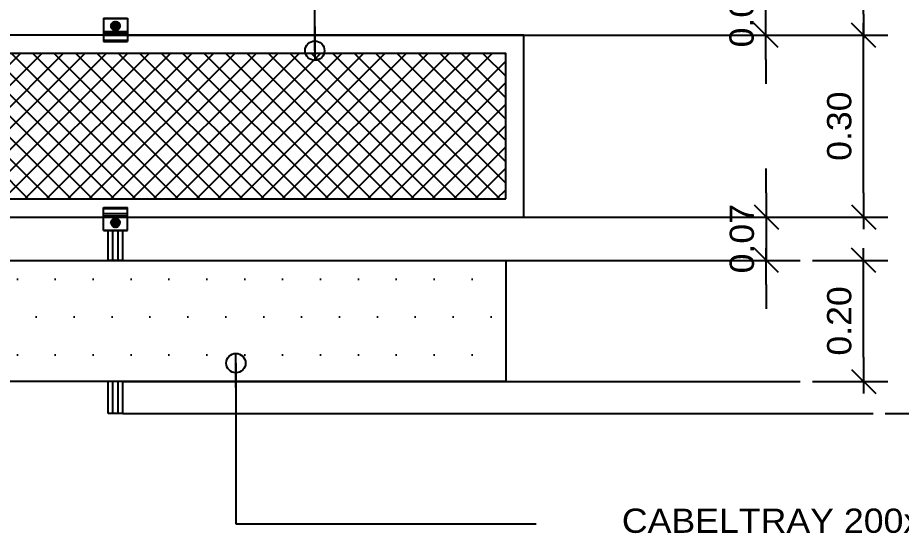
# Model space of a CAD drawing. Header units: millimetres. Extents: x 1732 to 2060, y 1135 to 1322.
# Drawn here: x 1949.1 to 1997.43, y 1257.47 to 1285.91 of the extents above; entities that cross this region are included whole.
import ezdxf

# ---------------------------------------------------------------- set-up
doc = ezdxf.new("R2010")
doc.units = ezdxf.units.MM
doc.linetypes.add('CRH_Centerline_03', pattern=[12, 6.000000000000001, -2, 2, -2])
doc.layers.get('Defpoints').update_dxf_attribs({"color": 2})
doc.layers.add('A-DIMS-0025', color=8, linetype='Continuous', lineweight=18)
doc.styles.add('Codia TRC', font='Cordia.shx', dxfattribs={"width": 0.9})
doc.styles.add('MASTER', font='cordia.shx', dxfattribs={"width": 1.1})
doc.dimstyles.new('C0200', dxfattribs={"dimscale": 0.2, "dimtxt": 1.5, "dimasz": 1, "dimexe": 1, "dimexo": 1, "dimgap": 0.6, "dimtad": 1, "dimtoh": 1, "dimzin": 0, "dimdsep": 46, "dimlunit": 6, "dimtxsty": 'Codia TRC', "dimblk": 'CC', "dimcen": 1, "dimclrd": 256, "dimclre": 256, "dimclrt": 2, "dimadec": 0, "dimazin": 0, "dimtfac": 1, "dimtix": 1, "dimtmove": 2, "dimatfit": 3, "dimldrblk": 'CC', "dimfxl": 1, "dimtolj": 1, "dimtzin": 0, "dimarcsym": 0})
doc.dimstyles.new('E0020', dxfattribs={"dimscale": 0.02, "dimtxt": 1.6, "dimasz": 2, "dimexe": 2, "dimexo": 1, "dimgap": 1, "dimtad": 1, "dimtoh": 1, "dimzin": 0, "dimdsep": 46, "dimlunit": 6, "dimtxsty": 'MASTER', "dimblk": 'AA', "dimcen": 1, "dimclrd": 256, "dimclre": 256, "dimclrt": 2, "dimadec": 0, "dimazin": 0, "dimtfac": 1, "dimtix": 1, "dimtmove": 2, "dimatfit": 3, "dimfxl": 1, "dimtolj": 1, "dimtzin": 0, "dimarcsym": 0})

# ---------------------------------------------------------------- blocks, each defined once
blk = doc.blocks.new('A$C21b53e3b')
at = {"color": 6, "linetype": 'Continuous'}
for p, q in [((0, 0), (0, 0.0400000000372529)), ((0.0380392934894189, 0.0400000000372529), (0, 0.0400000000372529)), ((0.0019999999785796, 0), (0.0019999999785796, 0.0400000000372529)), ((0.0100000000093132, 0), (0.0100000000093132, 0.0400000000372529)), ((0.0139999999664724, 0), (0.0139999999664724, 0.0400000000372529)), ((0.0158953281352296, 0.0400000000372529), (0.0158953281352296, 0)), ((0.0375655889511108, 0), (0.0375655889511108, 0.0400000000372529)), ((0.0380394209641963, 0), (0.0380394209641963, 0.0400000000372529)), ((0.0182272321544588, 0.0202181115746498), (0.0182619108818471, 0.0207292432896793)), ((0.0182286773342639, 0.0197058911435306), (0.0182272321544588, 0.0202181115746498)), ((0.0182662330335006, 0.019195138476789), (0.0182286773342639, 0.0197058911435306)), ((0.0182418101467192, 0.0205084118060768), (0.0182379786856472, 0.019512283615768)), ((0.0182379786856472, 0.019512283615768), (0.0183705256786197, 0.018525374121964)), ((0.0183819972444326, 0.0214949497021735), (0.0182418101467192, 0.0205084118060768)), ((0.0182619108818471, 0.0207292432896793), (0.0183325468096882, 0.0212367349304259)), ((0.0183397058863193, 0.0186884035356343), (0.0182662330335006, 0.019195138476789)), ((0.0182736651040614, 0.0197679135017097), (0.0182765988865867, 0.0202801385894418)), ((0.0183068532496691, 0.0192568469792604), (0.0182736651040614, 0.0197679135017097)), ((0.0182765988865867, 0.0202801385894418), (0.0183156459825113, 0.0207909648306668)), ((0.0183759913779795, 0.0187494899146259), (0.0183068532496691, 0.0192568469792604)), ((0.0183156459825113, 0.0207909648306668), (0.0183906176825985, 0.021297843195498)), ((0.0183325468096882, 0.0212367349304259), (0.0184387933695689, 0.0217380532994866)), ((0.0184487226651981, 0.0181882157921791), (0.0183397058863193, 0.0186884035356343)), ((0.0183705256786197, 0.018525374121964), (0.0186368973227218, 0.0175663172267377)), ((0.0184807282639667, 0.018248375505209), (0.0183759913779795, 0.0187494899146259)), ((0.0186559407738969, 0.0224532699212432), (0.0183819972444326, 0.0214949497021735)), ((0.0183906176825985, 0.021297843195498), (0.018501145998016, 0.0217982432805002)), ((0.0184387933695689, 0.0217380532994866), (0.018580126343295, 0.0222306959331036)), ((0.0185927331913263, 0.017697072122246), (0.0184487226651981, 0.0181882157921791)), ((0.0186205349164084, 0.0177560043521225), (0.0184807282639667, 0.018248375505209)), ((0.018501145998016, 0.0217982432805002), (0.0186466854065657, 0.0222896668128669)), ((0.018580126343295, 0.0222306959331036), (0.0187558466568589, 0.0227122032083571)), ((0.018771012313664, 0.0172174233011901), (0.0185927331913263, 0.017697072122246)), ((0.0187947071390226, 0.0172748346813023), (0.0186205349164084, 0.0177560043521225)), ((0.0186368973227218, 0.0175663172267377), (0.0190320124384016, 0.0166532164439559)), ((0.0186466854065657, 0.0222896668128669), (0.0188265155302361, 0.0227696606889367)), ((0.0190585148520768, 0.0233652773313224), (0.0186559407738969, 0.0224532699212432)), ((0.0187503242632374, 0.0200429013930261), (0.0187728626187891, 0.0205391766503453)), ((0.0187640432268381, 0.0195463970303535), (0.0187503242632374, 0.0200429013930261)), ((0.0187558466568589, 0.0227122032083571), (0.0189650829415768, 0.0231801723130047)), ((0.0188139390666038, 0.0190523164346814), (0.0187640432268381, 0.0195463970303535)), ((0.0189826638670638, 0.0167516651563346), (0.018771012313664, 0.0172174233011901)), ((0.0187728626187891, 0.0205391766503453), (0.0188315444393083, 0.0210325713269413)), ((0.0190023694885895, 0.0168072683736682), (0.0187947071390226, 0.0172748346813023)), ((0.0188997386721894, 0.0185632985085249), (0.0188139390666038, 0.0190523164346814)), ((0.0188265155302361, 0.0227696606889367), (0.019039744976908, 0.0232358295470476)), ((0.0188315444393083, 0.0210325713269413), (0.0189260633196682, 0.0215204493142664)), ((0.0190209766151384, 0.0180819560773671), (0.0188997386721894, 0.0185632985085249)), ((0.0189260633196682, 0.0215204493142664), (0.0190559208858758, 0.0220002043060958)), ((0.0189650829415768, 0.0231801723130047), (0.019167294842191, 0.0235583824105561)), ((0.0191677194088697, 0.0164106665179133), (0.0189826638670638, 0.0167516651563346)), ((0.0191665139282122, 0.0164985242299736), (0.0190023694885895, 0.0168072683736682)), ((0.0191519355867058, 0.0176865365356207), (0.0190209766151384, 0.0180819560773671)), ((0.0190320124384016, 0.0166532164439559), (0.0191674502566457, 0.0164302852936089)), ((0.019039744976908, 0.0232358295470476), (0.0191660447744653, 0.023467278573662)), ((0.0190559208858758, 0.0220002043060958), (0.0191515000769868, 0.0222727302461863)), ((0.0191670584026724, 0.0235411515459418), (0.0190585148520768, 0.0233652773313224)), ((0.0191430498380214, 0.0212275320664048), (0.0191399663453922, 0.0204088962636888)), ((0.0191399663453922, 0.0204088962636888), (0.019139967742376, 0.019590359646827)), ((0.019139967742376, 0.019590359646827), (0.0191430535633117, 0.0187717918306589)), ((0.0191491086734459, 0.0220493450760841), (0.0191430498380214, 0.0212275320664048)), ((0.0191430535633117, 0.0187717918306589), (0.0191491134464741, 0.0179501306265593)), ((0.0191580518148839, 0.0228847456164658), (0.0191491086734459, 0.0220493450760841)), ((0.0191491134464741, 0.0179501306265593), (0.0191580536775291, 0.0171151030808687)), ((0.0191699621500447, 0.0237527769058943), (0.0191580518148839, 0.0228847456164658)), ((0.0191580536775291, 0.0171151030808687), (0.0191699621500447, 0.0162472235970199)), ((0.0199086293578148, 0.0241867168806493), (0.0191699621500447, 0.0237527769058943)), ((0.0193892811657861, 0.0237527769058943), (0.0191699621500447, 0.0237527769058943)), ((0.0193892811657861, 0.0162472235970199), (0.0191699621500447, 0.0162472235970199)), ((0.0191699621500447, 0.0162472235970199), (0.0199087586952373, 0.015813207719475)), ((0.0195016728248447, 0.0158710363321006), (0.0193166246172041, 0.0161610646173358)), ((0.0193389944033697, 0.0161479231901467), (0.0195483609568328, 0.0158033054322004)), ((0.0193486360367388, 0.023857741151005), (0.019479789189063, 0.0240662293508649)), ((0.0195821649394929, 0.0242137531749904), (0.0193703018594533, 0.023870469070971)), ((0.0201517653185874, 0.0241867168806493), (0.0193892811657861, 0.0237527769058943)), ((0.0193892811657861, 0.0237527769058943), (0.0194011915009469, 0.0228847456164658)), ((0.0194011896383017, 0.0171151030808687), (0.0193892811657861, 0.0162472235970199)), ((0.0193892811657861, 0.0162472235970199), (0.0201518984977156, 0.015813207719475)), ((0.0195138312410563, 0.0159222017973661), (0.0193920212332159, 0.0161167718470097)), ((0.0194011915009469, 0.0228847456164658), (0.0194101346423849, 0.0220493450760841)), ((0.0194101298693568, 0.0179501306265593), (0.0194011896383017, 0.0171151030808687)), ((0.0194101346423849, 0.0220493450760841), (0.0194161934778094, 0.0212275320664048)), ((0.0194161896361038, 0.0187717918306589), (0.0194101298693568, 0.0179501306265593)), ((0.0194161934778094, 0.0212275320664048), (0.0194192768540233, 0.0204088962636888)), ((0.0194192754570395, 0.019590359646827), (0.0194161896361038, 0.0187717918306589)), ((0.0194192768540233, 0.0204088962636888), (0.0194192754570395, 0.019590359646827)), ((0.019423826597631, 0.0239019128493965), (0.0195620071608573, 0.0241174637340009)), ((0.019479789189063, 0.0240662293508649), (0.019782701972872, 0.0244798948988318)), ((0.0198064270662144, 0.0154605624265969), (0.0195016728248447, 0.0158710363321006)), ((0.0198150653159246, 0.0155091197229922), (0.0195138312410563, 0.0159222017973661)), ((0.0195483609568328, 0.0158033054322004), (0.0201761439675465, 0.0150326224975288)), ((0.0195620071608573, 0.0241174637340009), (0.0198684453498572, 0.024528528098017)), ((0.0202170489355922, 0.0249826787039638), (0.0195821649394929, 0.0242137531749904)), ((0.019782701972872, 0.0244798948988318), (0.0201140299905092, 0.0248711984604597)), ((0.0201393605675548, 0.0150727475993335), (0.0198064270662144, 0.0154605624265969)), ((0.0201446714345366, 0.0151184545829892), (0.0198150653159246, 0.0155091197229922)), ((0.0198684453498572, 0.024528528098017), (0.0202031064545736, 0.024916987400502)), ((0.0206218532985076, 0.0246042306534946), (0.0199086293578148, 0.0241867168806493)), ((0.0199087586952373, 0.015813207719475), (0.0206223020795733, 0.0153955076821148)), ((0.0201140299905092, 0.0248711984604597), (0.020472125383094, 0.0252381861209869)), ((0.0204988053301349, 0.0147095285356045), (0.0201393605675548, 0.0150727475993335)), ((0.0205009980127215, 0.0147521565668285), (0.0201446714345366, 0.0151184545829892)), ((0.0208828697213903, 0.0246042306534946), (0.0201517653185874, 0.0241867168806493)), ((0.0201518984977156, 0.015813207719475), (0.0208833280485123, 0.0153955076821148)), ((0.0201761439675465, 0.0150326224975288), (0.0209034588187933, 0.0143557121045887)), ((0.0202031064545736, 0.024916987400502), (0.0205643262015656, 0.0252809026278555)), ((0.0209512228611857, 0.0256575345993042), (0.0202170489355922, 0.0249826787039638)), ((0.0204432246973738, 0.0154945300891995), (0.0204341115895659, 0.015505671966821)), ((0.0204987588804215, 0.0207835221663117), (0.0204427971038967, 0.0200000000186265)), ((0.0204427971038967, 0.0200000000186265), (0.0204987588804215, 0.0192164783366024)), ((0.0207841644296423, 0.0151349385268986), (0.0204432246973738, 0.0154945300891995)), ((0.020472125383094, 0.0252381861209869), (0.0208552068797871, 0.0255790259689093)), ((0.020490507944487, 0.0245273425243795), (0.0205260412767529, 0.0245693461038172)), ((0.0206655050860718, 0.0215510940179229), (0.0204987588804215, 0.0207835221663117)), ((0.0204987588804215, 0.0192164783366024), (0.0206655050860718, 0.0184489064849913)), ((0.0208829608745873, 0.0143727175891399), (0.0204988053301349, 0.0147095285356045)), ((0.0208822602871805, 0.0144120547920465), (0.0205009980127215, 0.0147521565668285)), ((0.0205260412767529, 0.0245693461038172), (0.0208740481175482, 0.0249245818704367)), ((0.0205643262015656, 0.0252809026278555), (0.0209503074875101, 0.0256184567697346)), ((0.0213263977784663, 0.0250150612555444), (0.0206218532985076, 0.0246042306534946)), ((0.0206223020795733, 0.0153955076821148), (0.0213269788073376, 0.0149846011772752)), ((0.0209396411664784, 0.022287089843303), (0.0206655050860718, 0.0215510940179229)), ((0.0206655050860718, 0.0184489064849913), (0.0209396411664784, 0.0177129106596112)), ((0.0211504201870412, 0.0148013392463326), (0.0207841644296423, 0.0151349385268986)), ((0.0208552068797871, 0.0255790259689093), (0.0212613684125245, 0.0258920169435441)), ((0.0208740481175482, 0.0249245818704367), (0.0212470410624519, 0.0252535077743232)), ((0.0215995337348431, 0.0250150612555444), (0.0208828697213903, 0.0246042306534946)), ((0.0208833280485123, 0.0153955076821148), (0.0216001224471256, 0.0149846011772752)), ((0.0213155865203589, 0.0229765269905329), (0.0209396411664784, 0.022287089843303)), ((0.0209396411664784, 0.0177129106596112), (0.0213155865203589, 0.01702347304672)), ((0.0209503074875101, 0.0256184567697346), (0.0213591299252585, 0.025927965529263)), ((0.0217708699638024, 0.02622558362782), (0.0209512228611857, 0.0256575345993042)), ((0.0215400281595066, 0.0144955143332481), (0.0211504201870412, 0.0148013392463326)), ((0.0212470410624519, 0.0252535077743232), (0.0216430344153196, 0.0255543668754399)), ((0.0212613684125245, 0.0258920169435441), (0.021688588662073, 0.026175597216934)), ((0.0217856880044565, 0.0236053708940744), (0.0213155865203589, 0.0229765269905329)), ((0.0213155865203589, 0.01702347304672), (0.0217856880044565, 0.0163946296088398)), ((0.0220312408637255, 0.0254243449307978), (0.0213263977784663, 0.0250150612555444)), ((0.0213269788073376, 0.0149846011772752), (0.0220318831270561, 0.0145752830430865)), ((0.0213591299252585, 0.025927965529263), (0.0217887589242309, 0.0262078833766282)), ((0.0215468355454504, 0.0200000000186265), (0.0215933681465685, 0.0206385301426053)), ((0.0215933121507987, 0.0193618163466454), (0.0215468355454504, 0.0200000000186265)), ((0.0217354446649551, 0.0187247036956251), (0.0215933121507987, 0.0193618163466454)), ((0.0215933681465685, 0.0206385301426053), (0.0217356329085305, 0.0212759203277528)), ((0.022310548578389, 0.0254243449307978), (0.0215995337348431, 0.0250150612555444)), ((0.0216001224471256, 0.0149846011772752), (0.0223111936356872, 0.0145752830430865)), ((0.0216430344153196, 0.0255543668754399), (0.022059919196181, 0.025825550314039)), ((0.021688588662073, 0.026175597216934), (0.0221347413025796, 0.0264283497817814)), ((0.0219737298320979, 0.0181081560440361), (0.0217354446649551, 0.0187247036956251)), ((0.0217356329085305, 0.0212759203277528), (0.0219740788452327, 0.0218925750814378)), ((0.0226605632342398, 0.0266761048696935), (0.0217708699638024, 0.02622558362782)), ((0.0223403756972402, 0.0241608200594783), (0.0217856880044565, 0.0236053708940744)), ((0.0217856880044565, 0.0163946296088398), (0.0223403756972402, 0.0158391804434359)), ((0.0217887589242309, 0.0262078833766282), (0.0222370561677963, 0.0264568133279681)), ((0.0219462873646989, 0.0200000000186265), (0.0220223623327911, 0.019223062787205)), ((0.0223033011425287, 0.0175317567773163), (0.0219737298320979, 0.0181081560440361)), ((0.0219740788452327, 0.0218925750814378), (0.022303756326437, 0.0224689161404967)), ((0.0220223623327911, 0.019223062787205), (0.0222476895432919, 0.0184757187962532)), ((0.0227391415974125, 0.0258336132392287), (0.0220312408637255, 0.0254243449307978)), ((0.0220318831270561, 0.0145752830430865), (0.0227397866547108, 0.0141660147346556)), ((0.022059919196181, 0.025825550314039), (0.0224954751320183, 0.0260656108148396)), ((0.0221811806550249, 0.0206945985555649), (0.0221204939298332, 0.0200000037439167)), ((0.0221204939298332, 0.0200000037439167), (0.0221811793744564, 0.0193054084666073)), ((0.0221347413025796, 0.0264283497817814), (0.0225976053625345, 0.0266490145586431)), ((0.0223613926209509, 0.0213680802844465), (0.0221811806550249, 0.0206945985555649)), ((0.0221811793744564, 0.0193054084666073), (0.0223613902926445, 0.0186319267377257)), ((0.0222370561677963, 0.0264568133279681), (0.0227017898578197, 0.0266735125333071)), ((0.0222476895432919, 0.0184757187962532), (0.0226136865094304, 0.0177864339202642)), ((0.0227143719093874, 0.0170131046324968), (0.0223033011425287, 0.0175317567773163)), ((0.022303756326437, 0.0224689161404967), (0.0227148587582633, 0.0229874243959785)), ((0.0230184521060437, 0.0258336132392287), (0.022310548578389, 0.0254243449307978)), ((0.0223111936356872, 0.0145752830430865), (0.0230190943693742, 0.0141660147346556)), ((0.0229683577781543, 0.0246315663680434), (0.0223403756972402, 0.0241608200594783)), ((0.0223403756972402, 0.0158391804434359), (0.0229683577781543, 0.0153684336692095)), ((0.0226556626148522, 0.0220000082626939), (0.0223613926209509, 0.0213680802844465)), ((0.0223613902926445, 0.0186319267377257), (0.0226556594716385, 0.0179999973624945)), ((0.0224954751320183, 0.0260656108148396), (0.0229473819490522, 0.0262732650153339)), ((0.0225976053625345, 0.0266490145586431), (0.0230748767498881, 0.0268364888615906)), ((0.0226136865094304, 0.0177864339202642), (0.023116254596971, 0.017171572893858)), ((0.0230550561100245, 0.0225711776874959), (0.0226556626148522, 0.0220000082626939)), ((0.0226556594716385, 0.0179999973624945), (0.0230550519190729, 0.0174288279376924)), ((0.0236035528359935, 0.0270005953498185), (0.0226605632342398, 0.0266761048696935)), ((0.0227017898578197, 0.0266735125333071), (0.0231806464726105, 0.0268568992614746)), ((0.0231956224888563, 0.0165644115768373), (0.0227143719093874, 0.0170131046324968)), ((0.0227148587582633, 0.0229874243959785), (0.0231961322715506, 0.0234359973110259)), ((0.0234502127859741, 0.0262429313734174), (0.0227391415974125, 0.0258336132392287)), ((0.0229473819490522, 0.0262732650153339), (0.0234132321784273, 0.0264474032446742)), ((0.0236568502150476, 0.0250080279074609), (0.0229683577781543, 0.0246315663680434)), ((0.0229683577781543, 0.0153684336692095), (0.0236568502150476, 0.0149919725954533)), ((0.0237233564257622, 0.0262429313734174), (0.0230184521060437, 0.0258336132392287)), ((0.0230550519190729, 0.0174288279376924), (0.0235473921056837, 0.0169358165003359)), ((0.0235473979264498, 0.0230641886591911), (0.0230550561100245, 0.0225711776874959)), ((0.0230748767498881, 0.0268364888615906), (0.0235641789622605, 0.0269898376427591)), ((0.023116254596971, 0.017171572893858), (0.0237186725717038, 0.0166760622523725)), ((0.0231806464726105, 0.0268568992614746), (0.0236712418263778, 0.0270060584880412)), ((0.0231816662708297, 0.0202473648823798), (0.0231816632440314, 0.0197526728734374)), ((0.0231816632440314, 0.0197526728734374), (0.0232628446538001, 0.0192647054791451)), ((0.0232628530357033, 0.0207353280857205), (0.0231816662708297, 0.0202473648823798)), ((0.0237376218428835, 0.0161930792964995), (0.0231956224888563, 0.0165644115768373)), ((0.0231961322715506, 0.0234359973110259), (0.0237381970509887, 0.0238072541542351)), ((0.0232628446538001, 0.0192647054791451), (0.0234230066416785, 0.0187967242673039)), ((0.0234230181667954, 0.0212033023126423), (0.0232628530357033, 0.0207353280857205)), ((0.0234132321784273, 0.0264474032446742), (0.0238905437290668, 0.0265870960429311)), ((0.0234230066416785, 0.0187967242673039), (0.023657806799747, 0.0183614417910576)), ((0.0236578194890171, 0.0216385782696307), (0.0234230181667954, 0.0212033023126423)), ((0.0241670071845874, 0.026653837878257), (0.0234502127859741, 0.0262429313734174)), ((0.0235473921056837, 0.0169358165003359), (0.024117736145854, 0.0165359084494412)), ((0.0241177421994507, 0.0234640957787633), (0.0235473979264498, 0.0230641886591911)), ((0.0235641789622605, 0.0269898376427591), (0.0240630757762119, 0.0271082948893309)), ((0.0245820825221017, 0.0271929311566055), (0.0236035528359935, 0.0270005953498185)), ((0.0243918375344947, 0.0252825398929417), (0.0236568502150476, 0.0250080279074609)), ((0.0236568502150476, 0.0149919725954533), (0.0243918375344947, 0.0147174601443112)), ((0.023657806799747, 0.0183614417910576), (0.0239608638221398, 0.0179707086645067)), ((0.0239608765114099, 0.0220293053425848), (0.0236578194890171, 0.0216385782696307)), ((0.0236712418263778, 0.0270060584880412), (0.0241711332928389, 0.027120245154947)), ((0.0237186725717038, 0.0166760622523725), (0.0244057308882475, 0.0163071593269706)), ((0.0244280331535265, 0.026653837878257), (0.0237233564257622, 0.0262429313734174)), ((0.02433031052351, 0.0159062021411955), (0.0237376218428835, 0.0161930792964995)), ((0.0237381970509887, 0.0238072541542351), (0.0243309586076066, 0.0240940535441041)), ((0.0238905437290668, 0.0265870960429311), (0.024146566982381, 0.0266421204432845)), ((0.0239608638221398, 0.0179707086645067), (0.0243239231640473, 0.0176351703703403)), ((0.0243239345727488, 0.0223648389801383), (0.0239608765114099, 0.0220293053425848)), ((0.0240630757762119, 0.0271082948893309), (0.0245690831216052, 0.0271912696771324)), ((0.0247488266322762, 0.0237587778829038), (0.0241177421994507, 0.0234640957787633)), ((0.024117736145854, 0.0165359084494412), (0.0247488198801875, 0.0162412249483168)), ((0.0248984368517995, 0.0270715379156172), (0.0241670071845874, 0.026653837878257)), ((0.0241711332928389, 0.027120245154947), (0.0246804525377229, 0.0271991090849042)), ((0.0243239231640473, 0.0176351703703403), (0.0247371417935938, 0.0173639310523868)), ((0.024737149826251, 0.022636073641479), (0.0243239345727488, 0.0223648389801383)), ((0.0249600280076265, 0.0157110104337335), (0.02433031052351, 0.0159062021411955)), ((0.0243309586076066, 0.0240940535441041), (0.0249607079895213, 0.024289146065712)), ((0.0251583573408425, 0.0254495153203607), (0.0243918375344947, 0.0252825398929417)), ((0.0243918375344947, 0.0147174601443112), (0.0251583573408425, 0.0145504851825535)), ((0.0244057308882475, 0.0163071593269706), (0.025151259615086, 0.0160789154469967)), ((0.0251415765378624, 0.0270715379156172), (0.0244280331535265, 0.026653837878257)), ((0.0245690831216052, 0.0271912696771324), (0.0250796813052148, 0.0272383475676179)), ((0.0251774368807673, 0.0272303204983473), (0.0245820825221017, 0.0271929311566055)), ((0.0246804525377229, 0.0271991090849042), (0.0251976281870157, 0.0272418116219342)), ((0.0247371417935938, 0.0173639310523868), (0.0251893217209727, 0.017164368648082)), ((0.0251893263775855, 0.022835633251816), (0.024737149826251, 0.022636073641479)), ((0.0247488198801875, 0.0162412249483168), (0.0254212768049911, 0.0160607858560979)), ((0.025421284721233, 0.0239392160438001), (0.0247488266322762, 0.0237587778829038)), ((0.0256610540673137, 0.0275055537931621), (0.0248984368517995, 0.0270715379156172)), ((0.0256113192299381, 0.0156123880296946), (0.0249600280076265, 0.0157110104337335)), ((0.0249607079895213, 0.024289146065712), (0.0256120001431555, 0.0243876636959612)), ((0.0250796813052148, 0.0272383475676179), (0.0251974039711058, 0.0272416840307415)), ((0.025880373083055, 0.0275055537931621), (0.0251415765378624, 0.0270715379156172)), ((0.025151259615086, 0.0160789154469967), (0.0259408056735992, 0.0160000002942979)), ((0.0259408054407686, 0.0255055534653366), (0.0251583573408425, 0.0254495153203607)), ((0.0251893217209727, 0.017164368648082), (0.0256680332822725, 0.0170419658534229)), ((0.0256680332822725, 0.0229580346494913), (0.0251893263775855, 0.022835633251816)), ((0.0261150121223181, 0.0240000002086163), (0.025421284721233, 0.0239392160438001)), ((0.0254212768049911, 0.0160607858560979), (0.0261150121223181, 0.0160000002942979)), ((0.0262696108547971, 0.015612336806953), (0.0256113192299381, 0.0156123880296946)), ((0.0256120001431555, 0.0243876636959612), (0.0262702916515991, 0.0243876124732196)), ((0.0256418653298169, 0.0234640957787633), (0.0258908044779673, 0.0234910026192665)), ((0.0256680332822725, 0.0229580346494913), (0.0256418653298169, 0.0234640957787633)), ((0.0256418653298169, 0.0165359047241509), (0.0256680332822725, 0.0170419658534229)), ((0.0258908044779673, 0.0165089978836477), (0.0256418653298169, 0.0165359047241509)), ((0.025880373083055, 0.0275055537931621), (0.0256610540673137, 0.0275055537931621)), ((0.0256680332822725, 0.0229580346494913), (0.0256680332822725, 0.0170419658534229)), ((0.0266428573522717, 0.0270716138184071), (0.025880373083055, 0.0275055537931621)), ((0.0258908044779673, 0.0234910026192665), (0.0261411800747737, 0.0234999940730631)), ((0.0261411800747737, 0.0165000064298511), (0.0258908044779673, 0.0165089978836477)), ((0.02672325365711, 0.0254495153203607), (0.0259408054407686, 0.0255055534653366)), ((0.0259408054407686, 0.0160000002942979), (0.0259848796995357, 0.0160000002942979)), ((0.0268087461590767, 0.0239392146468163), (0.0261150121223181, 0.0240000002086163)), ((0.0261150121223181, 0.0160000002942979), (0.0268087377771735, 0.0160607844591141)), ((0.0261411800747737, 0.0234999940730631), (0.0263915555551648, 0.0234910026192665)), ((0.0263915555551648, 0.0165089978836477), (0.0261411800747737, 0.0165000064298511)), ((0.0269209030084312, 0.0157108544372022), (0.0262696108547971, 0.015612336806953)), ((0.0262702916515991, 0.0243876124732196), (0.026921582990326, 0.0242889900691807)), ((0.0263915555551648, 0.0234910026192665), (0.0266404948197305, 0.0234640957787633)), ((0.0266404948197305, 0.0165359047241509), (0.0263915555551648, 0.0165089978836477)), ((0.0267401012824848, 0.0271498938091099), (0.0264556868933141, 0.0271781352348626)), ((0.0266404948197305, 0.0234640957787633), (0.0266666627721861, 0.0229580346494913)), ((0.0266404948197305, 0.0165359047241509), (0.0266404948197305, 0.0234640957787633)), ((0.0266666627721861, 0.0170419658534229), (0.0266404948197305, 0.0165359047241509)), ((0.0273739617550746, 0.0266541000455618), (0.0266428573522717, 0.0270716138184071)), ((0.0266666627721861, 0.0229580346494913), (0.0266666627721861, 0.0170419658534229)), ((0.027145374333486, 0.0228356318548322), (0.0266666627721861, 0.0229580346494913)), ((0.0266666627721861, 0.0170419658534229), (0.0271453696768731, 0.0171643672510982)), ((0.0274897734634578, 0.0252825398929417), (0.02672325365711, 0.0254495153203607)), ((0.02672325365711, 0.0145504851825535), (0.0274897734634578, 0.0147174601443112)), ((0.0276896612485871, 0.0269241668283939), (0.0267401012824848, 0.0271498938091099)), ((0.0268087377771735, 0.0160607844591141), (0.0274811976123601, 0.0162412221543491)), ((0.0274812043644488, 0.0237587755545974), (0.0268087461590767, 0.0239392146468163)), ((0.0275506522739306, 0.0159059469588101), (0.0269209030084312, 0.0157108544372022)), ((0.026921582990326, 0.0242889900691807), (0.0275513004744425, 0.0240937983617187)), ((0.0275975542608649, 0.0226360694505274), (0.027145374333486, 0.0228356318548322)), ((0.0271453696768731, 0.0171643672510982), (0.0275975462282076, 0.0173639268614352)), ((0.0280906257685274, 0.026243269443512), (0.0273739617550746, 0.0266541000455618)), ((0.028112287982367, 0.023464092053473), (0.0274812043644488, 0.0237587755545974)), ((0.0274811976123601, 0.0162412221543491), (0.0281122819287702, 0.0165359047241509)), ((0.0282247606664896, 0.0250080279074609), (0.0274897734634578, 0.0252825398929417)), ((0.0274897734634578, 0.0147174601443112), (0.0282247606664896, 0.0149919725954533)), ((0.0281434138305485, 0.0161927463486791), (0.0275506522739306, 0.0159059469588101)), ((0.0275513004744425, 0.0240937983617187), (0.028143989155069, 0.0238069212064147)), ((0.0280107728904113, 0.0223648301325738), (0.0275975542608649, 0.0226360694505274)), ((0.0275975462282076, 0.0173639268614352), (0.0280107614817098, 0.0176351615227759)), ((0.0286004159133881, 0.0265732337720692), (0.0276896612485871, 0.0269241668283939)), ((0.0277688135392964, 0.0264277495443821), (0.027809968101792, 0.0264150444418192)), ((0.027809968101792, 0.0264150444418192), (0.0282732050400227, 0.0262340693734586)), ((0.0280107614817098, 0.0176351615227759), (0.0283738194266334, 0.0179706946946681)), ((0.0283738321159035, 0.0220292918384075), (0.0280107728904113, 0.0223648301325738)), ((0.0288016404956579, 0.0258339857682586), (0.0280906257685274, 0.026243269443512)), ((0.0281122819287702, 0.0165359047241509), (0.0286826260853559, 0.0169358118437231)), ((0.0286826320225373, 0.023064183536917), (0.028112287982367, 0.023464092053473)), ((0.0286854787264019, 0.0165640031918883), (0.0281434138305485, 0.0161927463486791)), ((0.028143989155069, 0.0238069212064147), (0.0286859885090962, 0.0234355889260769)), ((0.0289132532197982, 0.0246315663680434), (0.0282247606664896, 0.0250080279074609)), ((0.0282247606664896, 0.0149919725954533), (0.0289132532197982, 0.0153684336692095)), ((0.0282732050400227, 0.0262340693734586), (0.0287220068275928, 0.0260197878815234)), ((0.0283738194266334, 0.0179706946946681), (0.0286768764490262, 0.0183614222332835)), ((0.0286768892547116, 0.0216385587118566), (0.0283738321159035, 0.0220292918384075)), ((0.0294559400063008, 0.0261034378781915), (0.0286004159133881, 0.0265732337720692)), ((0.0286768764490262, 0.0183614222332835), (0.0289116778876632, 0.0187966977246106)), ((0.0289116894127801, 0.0212032762356102), (0.0286768892547116, 0.0216385587118566)), ((0.0291749722091481, 0.0225711725652218), (0.0286826320225373, 0.023064183536917)), ((0.0286826260853559, 0.0169358118437231), (0.0291749680181965, 0.0174288228154182)), ((0.0291667521232739, 0.0170125761069357), (0.0286854787264019, 0.0165640031918883)), ((0.0286859885090962, 0.0234355889260769), (0.0291672390885651, 0.0229868958704174)), ((0.0287220068275928, 0.0260197878815234), (0.029153982643038, 0.0257733450271189)), ((0.0295095440233126, 0.0254247174598277), (0.0288016404956579, 0.0258339857682586)), ((0.0288022856693715, 0.0141663867980242), (0.0295101862866431, 0.0145756551064551)), ((0.0289116778876632, 0.0187966977246106), (0.0290718430187553, 0.0192646724171937)), ((0.0290718514006585, 0.0207352945581079), (0.0289116894127801, 0.0212032762356102)), ((0.029541235184297, 0.0241608200594783), (0.0289132532197982, 0.0246315663680434)), ((0.0289132532197982, 0.0153684336692095), (0.029541235184297, 0.0158391804434359)), ((0.0290718430187553, 0.0192646724171937), (0.0291530296672136, 0.0197526356205344)), ((0.0291530328104272, 0.0202473276294768), (0.0290718514006585, 0.0207352945581079)), ((0.0291530296672136, 0.0197526356205344), (0.0291530328104272, 0.0202473276294768)), ((0.029153982643038, 0.0257733450271189), (0.0295668314211071, 0.0254960572347045)), ((0.0295778546715155, 0.0175310843624175), (0.0291667521232739, 0.0170125761069357)), ((0.0291672390885651, 0.0229868958704174), (0.0295783097390085, 0.0224682437255979)), ((0.0295743646565825, 0.0220000031404197), (0.0291749722091481, 0.0225711725652218)), ((0.0291749680181965, 0.0174288228154182), (0.0295743615133688, 0.0179999922402203)), ((0.0297918420983478, 0.0147392055951059), (0.0294204005040228, 0.0144539154134691)), ((0.0302408029092476, 0.0255232737399638), (0.0294559400063008, 0.0261034378781915)), ((0.0302144484594464, 0.025015399325639), (0.0295095440233126, 0.0254247174598277)), ((0.0295101862866431, 0.0145756551064551), (0.0302150294883177, 0.0149849392473698)), ((0.0300959229934961, 0.0236053708940744), (0.029541235184297, 0.0241608200594783)), ((0.029541235184297, 0.0158391804434359), (0.0300959229934961, 0.0163946296088398)), ((0.0295668314211071, 0.0254960572347045), (0.0299583540763706, 0.0251894062384963)), ((0.0298686338355765, 0.0213680737651885), (0.0295743646565825, 0.0220000031404197)), ((0.0295743615133688, 0.0179999922402203), (0.02986863150727, 0.0186319202184677)), ((0.0299075321527198, 0.0181074254214764), (0.0295778546715155, 0.0175310843624175)), ((0.0295783097390085, 0.0224682437255979), (0.0299078810494393, 0.021891844458878)), ((0.0300488446373492, 0.0206945915706456), (0.0298686338355765, 0.0213680737651885)), ((0.02986863150727, 0.0186319202184677), (0.030048843473196, 0.0193054019473493)), ((0.0301459779730067, 0.0187240797095001), (0.0299075321527198, 0.0181074254214764)), ((0.0299078810494393, 0.021891844458878), (0.0301461663329974, 0.0212752968072891)), ((0.0299583540763706, 0.0251894062384963), (0.0300355640938506, 0.0251192725263536)), ((0.0301095301983878, 0.0199999967589974), (0.0300488446373492, 0.0206945915706456)), ((0.030048843473196, 0.0193054019473493), (0.0301095301983878, 0.0199999967589974)), ((0.0305660243611783, 0.0229765269905329), (0.0300959229934961, 0.0236053708940744)), ((0.0300959229934961, 0.0163946296088398), (0.0305660243611783, 0.01702347304672)), ((0.0301418364979327, 0.0144603247754276), (0.0308365360833704, 0.0151345753110945)), ((0.0302882427349687, 0.0193614703603089), (0.0301459779730067, 0.0187240797095001)), ((0.0301461663329974, 0.0212752968072891), (0.0302882988471538, 0.0206381841562688)), ((0.0309191250707954, 0.0246044928207994), (0.0302144484594464, 0.025015399325639)), ((0.0302150294883177, 0.0149849392473698), (0.0309195739682764, 0.0153957698494196)), ((0.0309408523607999, 0.0248432313092053), (0.0302408029092476, 0.0255232737399638)), ((0.0303347754525021, 0.0200000000186265), (0.0302882427349687, 0.0193614703603089)), ((0.0302882988471538, 0.0206381841562688), (0.0303347754525021, 0.0200000000186265)), ((0.0309419697150588, 0.022287089843303), (0.0305660243611783, 0.0229765269905329)), ((0.0305660243611783, 0.01702347304672), (0.0309419697150588, 0.0177129106596112)), ((0.0308365360833704, 0.0151345753110945), (0.0311460746452212, 0.0155283608473837)), ((0.0316326684551314, 0.0241867923177779), (0.0309191250707954, 0.0246044928207994)), ((0.0309195739682764, 0.0153957698494196), (0.0316327977925539, 0.0158132836222649)), ((0.0313061185879633, 0.0243779513984919), (0.0309408523607999, 0.0248432313092053)), ((0.0312161057954654, 0.0215510940179229), (0.0309419697150588, 0.022287089843303)), ((0.0309419697150588, 0.0177129106596112), (0.0312161057954654, 0.0184489064849913)), ((0.0313828520011157, 0.0207835221663117), (0.0312161057954654, 0.0215510940179229)), ((0.0312161057954654, 0.0184489064849913), (0.0313828520011157, 0.0192164783366024)), ((0.0314388137776405, 0.0200000000186265), (0.0313828520011157, 0.0207835221663117)), ((0.0313828520011157, 0.0192164783366024), (0.0314388137776405, 0.0200000000186265)), ((0.0323714651167393, 0.0237527769058943), (0.0316326684551314, 0.0241867923177779)), ((0.0316327977925539, 0.0158132836222649), (0.0323714651167393, 0.0162472235970199)), ((0.0323833735892549, 0.0228848974220455), (0.0323714651167393, 0.0237527769058943)), ((0.0323714651167393, 0.0162472235970199), (0.0323833754519001, 0.0171152548864484)), ((0.0323923138203099, 0.0220498698763549), (0.0323833735892549, 0.0228848974220455)), ((0.0323833754519001, 0.0171152548864484), (0.0323923185933381, 0.0179506554268301)), ((0.0324149568332359, 0.0223344722762704), (0.0323885933030397, 0.0223973710089922)), ((0.032398373587057, 0.0212282086722553), (0.0323923138203099, 0.0220498698763549)), ((0.0323923185933381, 0.0179506554268301), (0.0323983774287626, 0.0187724679708481)), ((0.0323923648102209, 0.0179569288156927), (0.032555686077103, 0.0185607182793319)), ((0.0324014594079927, 0.0204096408560872), (0.032398373587057, 0.0212282086722553)), ((0.0323983774287626, 0.0187724679708481), (0.0324014608049765, 0.0195911037735641)), ((0.0324030773481354, 0.0194736765697598), (0.0324010185431689, 0.0194736854173243)), ((0.0324013447389007, 0.0204400760121644), (0.032426594872959, 0.0204406422562897)), ((0.0324014608049765, 0.0195911037735641), (0.0324014594079927, 0.0204096408560872)), ((0.0324014596408233, 0.0203081369400024), (0.0324456351809204, 0.0203089932911098)), ((0.0324584795162082, 0.0196937341243029), (0.0324014606885612, 0.0196983078494668)), ((0.0324199802707881, 0.01959971152246), (0.0324014608049765, 0.0195988449268043)), ((0.0324520722497255, 0.0194737236015499), (0.0324030773481354, 0.0194736765697598)), ((0.0326681471196935, 0.021392444614321), (0.0324149568332359, 0.0223344722762704)), ((0.0324536669068038, 0.0196017622947693), (0.0324199802707881, 0.01959971152246)), ((0.032426594872959, 0.0204406422562897), (0.0325130114797503, 0.0204430497251451)), ((0.0324456351809204, 0.0203089932911098), (0.0325007586507127, 0.0203107907436788)), ((0.0324520309222862, 0.0196934905834496), (0.0324938842095435, 0.0196873676031828)), ((0.0325002894969657, 0.0194740733131766), (0.0324520722497255, 0.0194737236015499)), ((0.0324834244092926, 0.0196041059680283), (0.0324536669068038, 0.0196017622947693)), ((0.0324880322441459, 0.0196902588941157), (0.0324584795162082, 0.0196937341243029)), ((0.0325081424089149, 0.0196066466160119), (0.0324834244092926, 0.0196041059680283)), ((0.0325129179982468, 0.0196862374432385), (0.0324880322441459, 0.0196902588941157)), ((0.0324938842095435, 0.0196873676031828), (0.0325114214792848, 0.0196808152832091)), ((0.0325450281379744, 0.0194748034700751), (0.0325002894969657, 0.0194740733131766)), ((0.0325007586507127, 0.0203107907436788), (0.0325489017413929, 0.0203131032176316)), ((0.0325272186892107, 0.0196092785336077), (0.0325081424089149, 0.0196066466160119)), ((0.0325114214792848, 0.0196808152832091), (0.032554603763856, 0.0196199612691998)), ((0.0325609531719238, 0.0196705516427755), (0.0325114214792848, 0.0196808152832091)), ((0.0325355920940638, 0.0196809251792729), (0.0325129179982468, 0.0196862374432385)), ((0.0325130114797503, 0.0204430497251451), (0.032560137566179, 0.0204446977004409)), ((0.032540746498853, 0.0196118969470263), (0.0325272186892107, 0.0196092785336077)), ((0.0325606206897646, 0.0196716710925102), (0.0325355920940638, 0.0196809251792729)), ((0.032549258088693, 0.0196143803186715), (0.032540746498853, 0.0196118969470263)), ((0.0325844273902476, 0.0194758865982294), (0.0325450281379744, 0.0194748034700751)), ((0.0325489017413929, 0.0203131032176316), (0.0325899660820141, 0.0203158464282751)), ((0.0325536322779953, 0.0196166154928505), (0.032549258088693, 0.0196143803186715)), ((0.0325549978297204, 0.0196185046806931), (0.0325536322779953, 0.0196166154928505)), ((0.0326043809764087, 0.0196095895953476), (0.032554603763856, 0.0196199612691998)), ((0.032554603763856, 0.0196199612691998), (0.0325549978297204, 0.0196185046806931)), ((0.032555686077103, 0.0185607182793319), (0.0326792824780568, 0.0194853851571679)), ((0.032560137566179, 0.0204446977004409), (0.0326070681912825, 0.0204466371797025)), ((0.0325902963522822, 0.0196528802625835), (0.0325606206897646, 0.0196716710925102)), ((0.0325982397189364, 0.0196443130262196), (0.0325609531719238, 0.0196705516427755)), ((0.0326172268250957, 0.0194772407412529), (0.0325844273902476, 0.0194758865982294)), ((0.0325899660820141, 0.0203158464282751), (0.0326243104645982, 0.0203189724124968)), ((0.0326128056040034, 0.0196286020800471), (0.0325902963522822, 0.0196528802625835)), ((0.0326458188937977, 0.0195802291855216), (0.0326043809764087, 0.0196095895953476)), ((0.0326070681912825, 0.0204466371797025), (0.0326513887848705, 0.0204488299787045)), ((0.0326563122216612, 0.0195672907866538), (0.0326127167791128, 0.0196287268772721)), ((0.0326426555402577, 0.0194787899963558), (0.0326172268250957, 0.0194772407412529)), ((0.0326243104645982, 0.0203189724124968), (0.0326530012534931, 0.0203225947916508)), ((0.0326605774462223, 0.0194804859347641), (0.0326426555402577, 0.0194787899963558)), ((0.0326563122216612, 0.0195672907866538), (0.0326458188937977, 0.0195802291855216)), ((0.0326513887848705, 0.0204488299787045), (0.0326912817545235, 0.0204512248747051)), ((0.0326530012534931, 0.0203225947916508), (0.0326783822383732, 0.0203272928483784)), ((0.0326714667025954, 0.0195386791601777), (0.0326567604206502, 0.019566650968045)), ((0.0326717894058675, 0.0194822116754949), (0.0326605774462223, 0.0194804859347641)), ((0.0327903263969347, 0.0204646144993603), (0.0326681471196935, 0.021392444614321)), ((0.0326795798027888, 0.0194942834787071), (0.0326714667025954, 0.0195386791601777)), ((0.0326775177381933, 0.0194838400930166), (0.0326717894058675, 0.0194822116754949)), ((0.0326792823616415, 0.0194853828288615), (0.0326775177381933, 0.0194838400930166)), ((0.0326783822383732, 0.0203272928483784), (0.032703666947782, 0.0203347424976528)), ((0.0326792822452262, 0.0194853809662163), (0.0326795798027888, 0.0194942834787071)), ((0.0326912817545235, 0.0204512248747051), (0.0327252255519852, 0.0204537389799953)), ((0.032703666947782, 0.0203347424976528), (0.0327325244434178, 0.0203493214212358)), ((0.0327252255519852, 0.0204537389799953), (0.0327519690617919, 0.0204562628641725)), ((0.0327325244434178, 0.0203493214212358), (0.0327615165151656, 0.020375338383019)), ((0.0327519690617919, 0.0204562628641725), (0.0327709463890642, 0.0204586973413825)), ((0.0327615165151656, 0.020375338383019), (0.0327837303048, 0.0204150243662298)), ((0.0327709463890642, 0.0204586973413825), (0.0327827662695199, 0.0204609418287873)), ((0.0327827662695199, 0.0204609418287873), (0.0327886753948405, 0.0204628957435489)), ((0.0327837303048, 0.0204150243662298), (0.0327903263969347, 0.0204646154306829)), ((0.0327886753948405, 0.0204628957435489), (0.03279032651335, 0.0204646126367152)), ((0.0380392934894189, 0), (0, 0)), ((0.0212865489302203, 0.0140998461283743), (0.0208822602871805, 0.0144120547920465)), ((0.0212899034377187, 0.0140639967285097), (0.0208829608745873, 0.0143727175891399)), ((0.0209034588187933, 0.0143557121045887), (0.0217165271751583, 0.013785342220217)), ((0.0217118395958096, 0.0138170896098018), (0.0212865489302203, 0.0140998461283743)), ((0.021717595634982, 0.0137849068269134), (0.0212899034377187, 0.0140639967285097)), ((0.0219509000889957, 0.0142190977931023), (0.0215400281595066, 0.0144955143332481)), ((0.0221560033969581, 0.0135651961900294), (0.0217118395958096, 0.0138170896098018)), ((0.0217165271751583, 0.013785342220217), (0.0225999589310959, 0.0133322696201503)), ((0.0221638962393627, 0.0135368406772614), (0.021717595634982, 0.0137849068269134)), ((0.0223808340961114, 0.0139735662378371), (0.0219509000889957, 0.0142190977931023)), ((0.0226168166846037, 0.0133454240858555), (0.0221560033969581, 0.0135651961900294)), ((0.0226265712408349, 0.0133210369385779), (0.0221638962393627, 0.0135368406772614)), ((0.0228275262052193, 0.0137602314352989), (0.0223808340961114, 0.0139735662378371)), ((0.0225999589310959, 0.0133322696201503), (0.0235370368463919, 0.0130050373263657)), ((0.0230919732712209, 0.0131588689982891), (0.0226168166846037, 0.0133454240858555)), ((0.0231033050222322, 0.0131385726854205), (0.0226265712408349, 0.0133210369385779)), ((0.0227397866547108, 0.0141660147346556), (0.0234508014982566, 0.0137567310594022)), ((0.0232885832665488, 0.0135802333243191), (0.0228275262052193, 0.0137602314352989)), ((0.0230190943693742, 0.0141660147346556), (0.0237239374546334, 0.0137567310594022)), ((0.0235790950246155, 0.0130064636468887), (0.0230919732712209, 0.0131588689982891)), ((0.0235917116515338, 0.0129903587512672), (0.0231033050222322, 0.0131385726854205)), ((0.023761535063386, 0.013434533495456), (0.0232885832665488, 0.0135802333243191)), ((0.0234508014982566, 0.0137567310594022), (0.0241674655117095, 0.0133459004573524)), ((0.0235370368463919, 0.0130050373263657), (0.0245100326137617, 0.0128098172135651)), ((0.0240757442079484, 0.012888967525214), (0.0235790950246155, 0.0130064636468887)), ((0.0240893468726426, 0.0128771350719035), (0.0235917116515338, 0.0129903587512672)), ((0.0237239374546334, 0.0137567310594022), (0.0244284819345921, 0.0133459004573524)), ((0.0241805493133143, 0.0133384284563363), (0.023761535063386, 0.013434533495456)), ((0.024579435470514, 0.0128069678321481), (0.0240757442079484, 0.012888967525214)), ((0.0245937205618247, 0.0127994664944708), (0.0240893468726426, 0.0128771350719035)), ((0.0241674655117095, 0.0133459004573524), (0.0248985699145123, 0.0129283866845071)), ((0.0244284819345921, 0.0133459004573524), (0.025141705875285, 0.0129283866845071)), ((0.0245100326137617, 0.0128098172135651), (0.0251833535730839, 0.0127663123421371)), ((0.0250876484205946, 0.0127608738839626), (0.024579435470514, 0.0128069678321481)), ((0.0251023088349029, 0.0127577413804829), (0.0245937205618247, 0.0127994664944708)), ((0.0248985699145123, 0.0129283866845071), (0.0256610540673137, 0.0124944467097521)), ((0.0251982578774914, 0.0127578298561275), (0.0250876484205946, 0.0127608738839626)), ((0.0252025001682341, 0.0127554158680141), (0.0251023088349029, 0.0127577413804829)), ((0.025141705875285, 0.0129283866845071), (0.025880373083055, 0.0124944467097521)), ((0.0251583573408425, 0.0145504851825535), (0.0259408054407686, 0.0144944465719163)), ((0.025880373083055, 0.0124944467097521), (0.0256610540673137, 0.0124944467097521)), ((0.025880373083055, 0.0124944467097521), (0.0266429904149845, 0.0129284621216357)), ((0.0259408054407686, 0.0144944465719163), (0.02672325365711, 0.0145504851825535)), ((0.0264675962971523, 0.0128286434337497), (0.0266721439547837, 0.0128489113412797)), ((0.0266429904149845, 0.0129284621216357), (0.0273744200821966, 0.0133461626246572)), ((0.0266721439547837, 0.0128489113412797), (0.0276128898840398, 0.0130723491311073)), ((0.0273744200821966, 0.0133461626246572), (0.0280912143643945, 0.0137570691294968)), ((0.0276128898840398, 0.0130723491311073), (0.0285153981531039, 0.013419896364212)), ((0.0281252537388355, 0.0137322684749961), (0.0278979588765651, 0.0136462841182947)), ((0.0280912143643945, 0.0137570691294968), (0.0288022856693715, 0.0141663867980242)), ((0.0285741609986871, 0.0139408749528229), (0.0281252537388355, 0.0137322684749961)), ((0.0285153981531039, 0.013419896364212), (0.0293634601403028, 0.013885332737118)), ((0.0290066491579637, 0.0141818532720208), (0.0285741609986871, 0.0139408749528229)), ((0.0294204005040228, 0.0144539154134691), (0.0290066491579637, 0.0141818532720208)), ((0.0293634601403028, 0.013885332737118), (0.0301418364979327, 0.0144603247754276))]:
    blk.add_line(p, q, dxfattribs=at)
blk = doc.blocks.new('CC')
at = {"color": 8}
blk.add_line((-1, 0), (0.4000000000000909, 0), dxfattribs=at)
at = {"color": 3}
blk.add_circle((0, 0), 0.4000000000000021, dxfattribs=at)
blk = doc.blocks.new('AA')
at = {"color": 3}
blk.add_line((-0.5, -0.5), (0.5, 0.5), dxfattribs=at)
at = {"color": 8}
blk.add_line((-1, 0), (0.5, 0), dxfattribs=at)
blk = doc.blocks.new('*D25')
at = {"lineweight": -2}
for p, q in [((0.6258659725367761, 0.8444239336620039), (0.8024251036831993, 0.8444239336637931)), ((0.7624251036836046, 0.8044239336633877), (0.7624251036918889, -0.0130000002274896)), ((0.6258659725458711, -0.0530000002288736), (0.8024251036922943, -0.0530000002270842))]:
    blk.add_line(p, q, dxfattribs=at)
at = {"layer": 'Defpoints', "color": 0}
for p in [(0.6058659725367761, 0.8444239336618011), (0.605865972545871, -0.0530000002290762), (0.7624251036922942, -0.0530000002274896)]:
    blk.add_point(p, dxfattribs=at)
at = {"linetype": 'ByBlock', "lineweight": -2, "xscale": 0.04, "yscale": 0.04, "zscale": 0.04}
for p, rotation in [((0.7624251036831993, 0.8444239336633877), 90.00000000058067), ((0.7624251036922942, -0.0530000002274896), 270.0000000005807)]:
    blk.add_blockref('AA', p, dxfattribs=dict(at, rotation=rotation))
at = {"insert": (0.7224251036877467, 0.3957119667175437), "char_height": 0.04, "attachment_point": 5, "rotation": 90.00000000058067, "style": 'MASTER'}
blk.add_mtext('\\A1;0.90', dxfattribs=at)
blk = doc.blocks.new('*D26')
at = {"lineweight": -2}
for p, q in [((0.5056722360418644, 0.2000000000014381), (0.6302337699062628, 0.2000000000014381)), ((0.5902337699062628, 0.04), (0.5902337699062628, 0.1600000000014381)), ((0.5056722360418644, 0), (0.6302337699062628, 0))]:
    blk.add_line(p, q, dxfattribs=at)
at = {"layer": 'Defpoints', "color": 0}
for p in [(0.4856722360418644, 0.2000000000014381), (0.5902337699062628, 0.2000000000014381), (0.4856722360418644, 0)]:
    blk.add_point(p, dxfattribs=at)
at = {"linetype": 'ByBlock', "lineweight": -2, "xscale": 0.04, "yscale": 0.04, "zscale": 0.04}
for p, rotation in [((0.5902337699062628, 0.2000000000014381), 90), ((0.5902337699062628, 0), 270)]:
    blk.add_blockref('AA', p, dxfattribs=dict(at, rotation=rotation))
at = {"insert": (0.5502337699062627, 0.1000000000007191), "char_height": 0.04, "attachment_point": 5, "rotation": 90, "style": 'MASTER'}
blk.add_mtext('\\A1;0.20', dxfattribs=at)
blk = doc.blocks.new('*D27')
at = {"lineweight": -2}
for p, q in [((0.3601168849686656, 0.571543042755593), (0.6302337699062628, 0.571543042755593)), ((0.5902337699062628, 0.31154304275561), (0.5902337699062628, 0.5315430427555929)), ((0.3601168849686656, 0.27154304275561), (0.6302337699062628, 0.27154304275561))]:
    blk.add_line(p, q, dxfattribs=at)
at = {"layer": 'Defpoints', "color": 0}
for p in [(0.3401168849686655, 0.571543042755593), (0.5902337699062628, 0.571543042755593), (0.3401168849686655, 0.27154304275561)]:
    blk.add_point(p, dxfattribs=at)
at = {"linetype": 'ByBlock', "lineweight": -2, "xscale": 0.04, "yscale": 0.04, "zscale": 0.04}
for p, rotation in [((0.5902337699062628, 0.571543042755593), 90), ((0.5902337699062628, 0.27154304275561), 270)]:
    blk.add_blockref('AA', p, dxfattribs=dict(at, rotation=rotation))
at = {"insert": (0.5502337699062627, 0.4215430427556015), "char_height": 0.04, "attachment_point": 5, "rotation": 90, "style": 'MASTER'}
blk.add_mtext('\\A1;0.30', dxfattribs=at)
blk = doc.blocks.new('*D28')
at = {"lineweight": -2}
for p, q in [((0.5900839633013675, 0.7878537746457903), (0.5900839633013675, 0.8278537746457904)), ((0.3287049440873671, 0.7478537746457903), (0.6300839633013675, 0.7478537746457903)), ((0.5900839633013675, 0.646183513733547), (0.5900839633013675, 0.7478537746457903)), ((0.3287049440873671, 0.646183513733547), (0.6300839633013675, 0.646183513733547)), ((0.5900839633013675, 0.606183513733547), (0.5900839633013675, 0.5661835137335469))]:
    blk.add_line(p, q, dxfattribs=at)
at = {"layer": 'Defpoints', "color": 0}
for p in [(0.308704944087367, 0.7478537746457903), (0.5900839633013675, 0.7478537746457903), (0.308704944087367, 0.646183513733547)]:
    blk.add_point(p, dxfattribs=at)
at = {"linetype": 'ByBlock', "lineweight": -2, "xscale": 0.04, "yscale": 0.04, "zscale": 0.04}
for p, rotation in [((0.5900839633013675, 0.7478537746457903), 270), ((0.5900839633013675, 0.646183513733547), 90)]:
    blk.add_blockref('AA', p, dxfattribs=dict(at, rotation=rotation))
at = {"insert": (0.5500839633013674, 0.6970186441896686), "char_height": 0.04, "attachment_point": 5, "rotation": 90, "style": 'MASTER'}
blk.add_mtext('\\A1;0.10', dxfattribs=at)
blk = doc.blocks.new('*D29')
at = {"lineweight": -2}
for p, q in [((0.4291646171586763, 0.686183513733547), (0.4291646171586763, 0.7261835137335471)), ((0.3601168849686656, 0.646183513733547), (0.4691646171586762, 0.646183513733547)), ((0.4291646171586763, 0.571543042755593), (0.4291646171586763, 0.646183513733547)), ((0.3601168849686656, 0.571543042755593), (0.4691646171586762, 0.571543042755593)), ((0.4291646171586763, 0.5315430427555929), (0.4291646171586763, 0.491543042755593))]:
    blk.add_line(p, q, dxfattribs=at)
at = {"layer": 'Defpoints', "color": 0}
for p in [(0.3401168849686655, 0.646183513733547), (0.4291646171586763, 0.646183513733547), (0.3401168849686655, 0.571543042755593)]:
    blk.add_point(p, dxfattribs=at)
at = {"linetype": 'ByBlock', "lineweight": -2, "xscale": 0.04, "yscale": 0.04, "zscale": 0.04}
for p, rotation in [((0.4291646171586763, 0.646183513733547), 270), ((0.4291646171586763, 0.571543042755593), 90)]:
    blk.add_blockref('AA', p, dxfattribs=dict(at, rotation=rotation))
at = {"insert": (0.3891646171586762, 0.60886327824457), "char_height": 0.04, "attachment_point": 5, "rotation": 90, "style": 'MASTER'}
blk.add_mtext('\\A1;0.07', dxfattribs=at)
blk = doc.blocks.new('*D30')
at = {"lineweight": -2}
for p, q in [((0.4296536854908481, 0.31154304275561), (0.4296536854908481, 0.35154304275561)), ((0.3601168849686656, 0.27154304275561), (0.4696536854908481, 0.27154304275561)), ((0.4296536854908481, 0.27154304275561), (0.4296536854908481, 0.2000000000014381)), ((0.3601168849686656, 0.2000000000014381), (0.4696536854908481, 0.2000000000014381)), ((0.4296536854908481, 0.1600000000014381), (0.4296536854908481, 0.1200000000014381))]:
    blk.add_line(p, q, dxfattribs=at)
at = {"layer": 'Defpoints', "color": 0}
for p in [(0.3401168849686655, 0.27154304275561), (0.3401168849686655, 0.2000000000014381), (0.4296536854908481, 0.2000000000014381)]:
    blk.add_point(p, dxfattribs=at)
at = {"linetype": 'ByBlock', "lineweight": -2, "xscale": 0.04, "yscale": 0.04, "zscale": 0.04}
for p, rotation in [((0.4296536854908481, 0.27154304275561), 270), ((0.4296536854908481, 0.2000000000014381), 90)]:
    blk.add_blockref('AA', p, dxfattribs=dict(at, rotation=rotation))
at = {"insert": (0.3896536854908481, 0.2357715213785241), "char_height": 0.04, "attachment_point": 5, "rotation": 90, "style": 'MASTER'}
blk.add_mtext('\\A1;0.07', dxfattribs=at)
blk = doc.blocks.new('G$C7D58528E')
h = blk.add_hatch()
h.set_pattern_fill('ANSI37', color=10, scale=0.2)
h.set_pattern_definition([(45, (2.91038e-11, 0.9015430427614319), (-0.0176776695296637, 0.0176776695296637), []), (135, (2.91038e-11, 0.9015430427614319), (-0.0176776695296637, -0.0176776695296637), [])])
h.paths.add_polyline_path([(2.91038e-11, 0.3015430427556112), (2.91038e-11, 0.5415430427555918), (-2.999999999970896, 0.5415430427555918), (-2.999999999970896, 0.3015430427556112), (2.91038e-11, 0.3015430427556112)])
h = blk.add_hatch()
h.set_pattern_fill('DOTS', color=3)
h.set_pattern_definition([(0, (-167413.8756412695, -60016.96351026568), (0.03125, 0.0625), [0, -0.0625])])
h.paths.add_polyline_path([(0, 0.1999999999941622), (0, -7.276e-12), (-1.046183513768483, 0), (-1.046183513768483, 0.2000000000014381)])
at = {"color": 6, "linetype": 'Continuous'}
for p, q in [((-0.6636835133540444, 0.5995823362356987), (-0.6636835133540444, 0.5615430427462798)), ((-0.6236835133167915, 0.5995823362356987), (-0.6236835133167915, 0.5615430427462798))]:
    blk.add_line(p, q, dxfattribs=at)
at = {"color": 7, "linetype": 'CRH_Centerline_03'}
for p, q in [((-0.631683513202006, 0.571543042755593), (0.4856722360709682, 0.571543042755593)), ((-0.631683513202006, 0.27154304275561), (0.4856722360709682, 0.27154304275561)), ((-0.6316835132311098, 0.2000000000014381), (0.4856722360418644, 0.2000000000014381)), ((-0.6316835132311098, 0), (0.4856722360418644, 0))]:
    blk.add_line(p, q, dxfattribs=at)
at = {"color": 8, "linetype": 'Continuous'}
for p, q in [((-0.6556835129740648, 0.1999999999985675), (-0.6556835129740648, 0.2495036217335667)), ((-0.6479335131007247, 0.1999999999985675), (-0.6479335131007247, 0.2495036217335667)), ((-0.63943351310445, 0.1999999999985675), (-0.63943351310445, 0.2495036217335667)), ((-0.6316835132311098, 0.1999999999985675), (-0.6316835132311098, 0.2495036217335667)), ((-0.6316835132311098, 0.1999999999985675), (-0.6556835129740648, 0.1999999999985675)), ((-0.6556835129740648, -0.0530000002545421), (-0.6556835129740648, -2.899e-12)), ((-0.6479335131007247, -0.0530000002545421), (-0.6479335131007247, -2.899e-12)), ((-0.63943351310445, -0.0530000002545421), (-0.63943351310445, -2.899e-12)), ((-0.6316835132311098, -0.0530000002545421), (-0.6316835132311098, -2.899e-12)), ((-0.6316835132311098, -0.0530000002545421), (-0.6556835129740648, -0.0530000002545421))]:
    blk.add_line(p, q, dxfattribs=at)
at = {"color": 7, "linetype": 'CRH_Centerline_03', "ltscale": 2}
blk.add_line((-0.6316835132311098, -0.0530000002545421), (0.605865972545871, -0.0530000002290762), dxfattribs=at)
at = {"color": 10}
for points in [[(0.0300000000297587, 0.27154304275561), (0.0300000000297587, 0.571543042755593), (-3.029999999971551, 0.571543042755593), (-3.029999999971551, 0.27154304275561)], [(2.91038e-11, 0.3015430427556112), (2.91038e-11, 0.5415430427555918), (-2.999999999970896, 0.5415430427555918), (-2.999999999970896, 0.3015430427556112)], [(2.91038e-11, 0.3015430427556112), (2.91038e-11, 0.5415430427555918), (-2.999999999970896, 0.5415430427555918), (-2.999999999970896, 0.3015430427556112)]]:
    blk.add_lwpolyline(points, close=True, dxfattribs=at)
at = {"color": 3}
blk.add_lwpolyline([(0, 0.1999999999941622), (0, -7.276e-12), (-1.046183513768483, 0), (-1.046183513768483, 0.2000000000014381)], close=True, dxfattribs=at)
at = {"xscale": -1, "rotation": 270}
blk.add_blockref('A$C21b53e3b', (-0.6636835133540444, 0.5615430427462798), dxfattribs=at)
at = {"rotation": 270}
blk.add_blockref('A$C21b53e3b', (-0.6636835133540444, 0.287543042700662), dxfattribs=at)
at = {"layer": 'A-DIMS-0025', "color": 7, "insert": (0.8046515032165189, -0.2335545096621559), "char_height": 0.04, "width": 2.084013824870522, "attachment_point": 5, "style": 'MASTER'}
blk.add_mtext('\\A1;CABELTRAY 200x100,100x100 WITH COVER', dxfattribs=at)
for p1, p2, distance, override, picture, middle in [((0.6058659725367761, 0.8444239336618011), (0.605865972545871, -0.0530000002290762), 0.15655913114642317, {"dimtxt": 2, "dimclrt": 256}, '*D25', (0.7224251036877467, 0.3957119667175437)), ((0.308704944087367, 0.646183513733547), (0.308704944087367, 0.7478537746457903), -0.2813790192140005, {"dimtxt": 2, "dimtxsty": 'MASTER', "dimclrt": 256}, '*D28', (0.5500839633013674, 0.6970186441896686)), ((0.3401168849686655, 0.571543042755593), (0.3401168849686655, 0.646183513733547), -0.08904773219001083, {"dimtxt": 2, "dimtxsty": 'MASTER', "dimclrt": 256}, '*D29', (0.3891646171586762, 0.60886327824457)), ((0.3401168849686655, 0.27154304275561), (0.3401168849686655, 0.571543042755593), -0.25011688493759726, {"dimtxt": 2, "dimtxsty": 'MASTER', "dimclrt": 256}, '*D27', (0.5502337699062627, 0.4215430427556015)), ((0.3401168849686655, 0.27154304275561), (0.3401168849686655, 0.2000000000014381), 0.0895368005221826, {"dimtxt": 2, "dimtxsty": 'MASTER', "dimclrt": 256}, '*D30', (0.3896536854908481, 0.2357715213785241)), ((0.4856722360418644, 0), (0.4856722360418644, 0.2000000000014381), -0.10456153386439837, {"dimtxt": 2, "dimtxsty": 'MASTER', "dimclrt": 256}, '*D26', (0.5502337699062627, 0.1000000000007191))]:
    dim = blk.add_aligned_dim(p1=p1, p2=p2, distance=distance, dimstyle='E0020', override=override)
    dim.commit()
    dim.dimension.update_dxf_attribs({"geometry": picture, "text_midpoint": middle})
at = {"color": 10}
for points in [[(-0.3149284730588988, 0.5461835137626565), (-0.3149284730588988, 1.103044597976577), (0.1418703033341444, 1.103044597976577)], [(-0.4451500472896441, 0.0303279056463452), (-0.4451500472896441, -0.2350487018093759), (0.0499781127873575, -0.2350487018093759)]]:
    blk.add_leader(points, dimstyle='C0200', override={"dimasz": 0.2, "dimtad": 0, "dimclrd": 10}, dxfattribs=at)

msp = doc.modelspace()

# ---------------------------------------------------------------- block references
at = {"xscale": 33.15859415608583, "yscale": 33.15859415608583, "zscale": 33.15859415608583}
msp.add_blockref('G$C7D58528E', (1975.794569259358, 1265.996189971487), dxfattribs=at)

doc.saveas('drawing.dxf')
